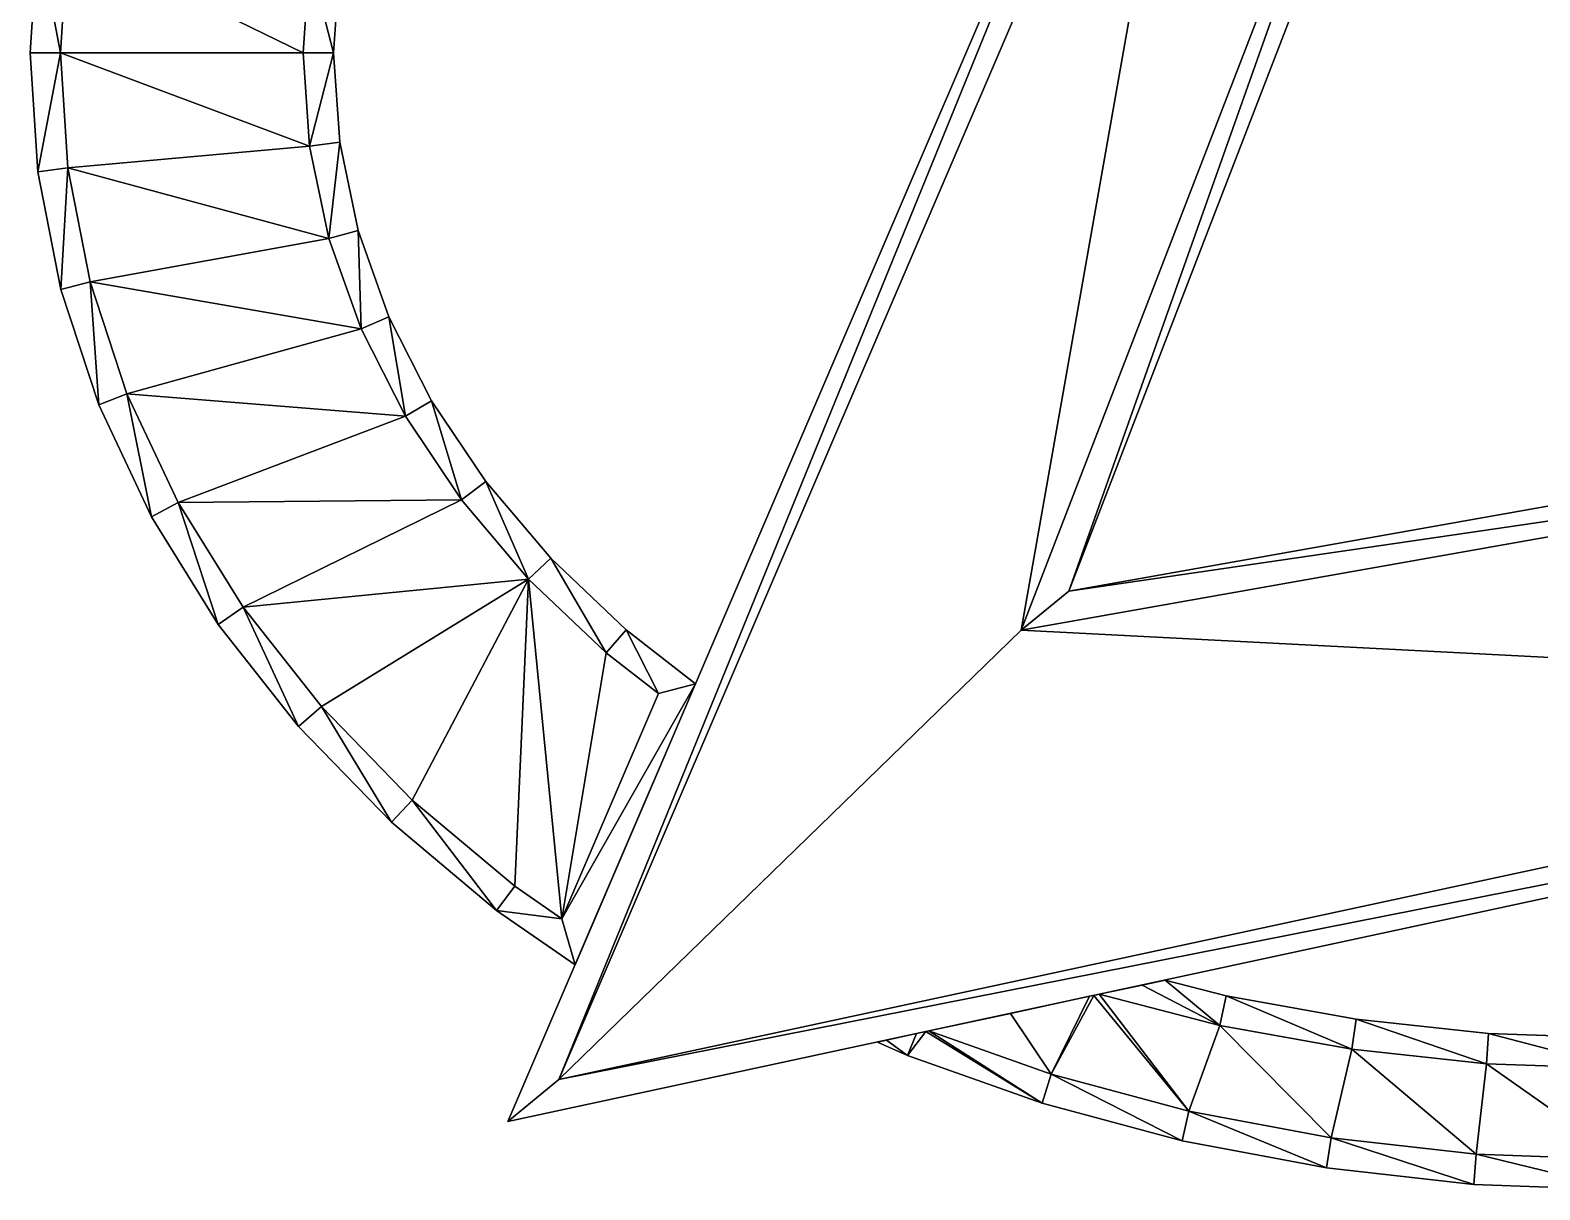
# Model space of a CAD drawing. Extents: x -5.2 to 5.3, y -3.2 to 4.2.
# Drawn here: x -5.15 to -0.172, y -3.25 to 0.575 of the extents above; entities that cross this region are included whole.
import ezdxf

# ---------------------------------------------------------------- set-up
doc = ezdxf.new("R2010")
doc.units = 0

msp = doc.modelspace()

# ---------------------------------------------------------------- linework, layer by layer
for points in [[(-1.325, 2.225, 0.5), (-1.325, 2.225, 0.5), (-3.575, -3.025, -0.5), (-3.575, -3.025, 0.5)], [(-1.325, 2.225, 0.5), (-1.325, 2.225, 0.5), (-1.325, 2.225, -0.5), (-3.575, -3.025, -0.5)], [(-3.406833, -2.886468, 0.6), (-3.406833, -2.886468, 0.6), (-1.325, 2.225, 0.5), (-3.575, -3.025, 0.5)], [(-1.325, 2.225, -0.5), (-1.325, 2.225, -0.5), (-3.406833, -2.886468, -0.6), (-3.575, -3.025, -0.5)], [(-1.25906, 2.125, 0.6), (-1.25906, 2.125, 0.6), (-1.325, 2.225, 0.5), (-3.406833, -2.886468, 0.6)], [(-1.325, 2.225, -0.5), (-1.325, 2.225, -0.5), (-1.25906, 2.125, -0.6), (-3.406833, -2.886468, -0.6)], [(-1.725, -1.275, -0.5), (-1.725, -1.275, -0.5), (-0.375, 2.225, 0.5), (-1.725, -1.275, 0.5)], [(-0.375, 2.225, -0.5), (-0.375, 2.225, -0.5), (-0.375, 2.225, 0.5), (-1.725, -1.275, -0.5)], [(-0.375, 2.225, 0.5), (-0.375, 2.225, 0.5), (-0.520752, 2.125, 0.6), (-1.725, -1.275, 0.5)], [(-0.520752, 2.125, -0.6), (-0.520752, 2.125, -0.6), (-0.375, 2.225, -0.5), (-1.725, -1.275, -0.5)], [(-1.882106, -1.404435, 0.6), (-1.882106, -1.404435, 0.6), (-1.25906, 2.125, 0.6), (-3.406833, -2.886468, 0.6)], [(-1.25906, 2.125, -0.6), (-1.25906, 2.125, -0.6), (-1.882106, -1.404435, -0.6), (-3.406833, -2.886468, -0.6)], [(-0.520752, 2.125, 0.6), (-0.520752, 2.125, 0.6), (-1.25906, 2.125, 0.6), (-1.882106, -1.404435, 0.6)], [(-1.25906, 2.125, -0.6), (-1.25906, 2.125, -0.6), (-0.520752, 2.125, -0.6), (-1.882106, -1.404435, -0.6)], [(-1.725, -1.275, 0.5), (-1.725, -1.275, 0.5), (-0.520752, 2.125, 0.6), (-1.882106, -1.404435, 0.6)], [(-0.520752, 2.125, -0.6), (-0.520752, 2.125, -0.6), (-1.725, -1.275, -0.5), (-1.882106, -1.404435, -0.6)], [(-5.12472, 0.892069, 0.5), (-5.12472, 0.892069, 0.5), (-5.15, 0.5, -0.5), (-5.15, 0.5, 0.5)], [(-5.12472, 0.892069, 0.5), (-5.12472, 0.892069, 0.5), (-5.12472, 0.892069, -0.5), (-5.15, 0.5, -0.5)], [(-5.12472, 0.892069, 0.5), (-5.12472, 0.892069, 0.5), (-5.15, 0.5, 0.5), (-5.049792, 0.5, 0.6)], [(-5.12472, 0.892069, -0.5), (-5.12472, 0.892069, -0.5), (-5.049792, 0.5, -0.6), (-5.15, 0.5, -0.5)], [(-5.025339, 0.879244, 0.6), (-5.025339, 0.879244, 0.6), (-5.12472, 0.892069, 0.5), (-5.049792, 0.5, 0.6)], [(-5.12472, 0.892069, -0.5), (-5.12472, 0.892069, -0.5), (-5.025339, 0.879244, -0.6), (-5.049792, 0.5, -0.6)], [(-5.025339, 0.879244, 0.6), (-5.025339, 0.879244, 0.6), (-5.049792, 0.5, 0.6), (-4.250242, 0.5, 0.6)], [(-5.049792, 0.5, -0.6), (-5.049792, 0.5, -0.6), (-5.025339, 0.879244, -0.6), (-4.250242, 0.5, -0.6)], [(-4.228815, 0.807871, 0.6), (-4.228815, 0.807871, 0.6), (-5.025339, 0.879244, 0.6), (-4.250242, 0.5, 0.6)], [(-5.025339, 0.879244, -0.6), (-5.025339, 0.879244, -0.6), (-4.228815, 0.807871, -0.6), (-4.250242, 0.5, -0.6)], [(-4.15, 0.5, 0.5), (-4.15, 0.5, 0.5), (-4.228815, 0.807871, 0.6), (-4.250242, 0.5, 0.6)], [(-4.250242, 0.5, -0.6), (-4.250242, 0.5, -0.6), (-4.228815, 0.807871, -0.6), (-4.15, 0.5, -0.5)], [(-4.129535, 0.794051, 0.5), (-4.129535, 0.794051, 0.5), (-4.228815, 0.807871, 0.6), (-4.15, 0.5, 0.5)], [(-4.228815, 0.807871, -0.6), (-4.228815, 0.807871, -0.6), (-4.129535, 0.794051, -0.5), (-4.15, 0.5, -0.5)], [(-4.15, 0.5, -0.5), (-4.15, 0.5, -0.5), (-4.129535, 0.794051, 0.5), (-4.15, 0.5, 0.5)], [(-4.129535, 0.794051, -0.5), (-4.129535, 0.794051, -0.5), (-4.129535, 0.794051, 0.5), (-4.15, 0.5, -0.5)], [(-5.15, 0.5, 0.5), (-5.15, 0.5, 0.5), (-5.12472, 0.107931, -0.5), (-5.12472, 0.107931, 0.5)], [(-5.15, 0.5, 0.5), (-5.15, 0.5, 0.5), (-5.15, 0.5, -0.5), (-5.12472, 0.107931, -0.5)], [(-5.049792, 0.5, 0.6), (-5.049792, 0.5, 0.6), (-5.15, 0.5, 0.5), (-5.12472, 0.107931, 0.5)], [(-5.15, 0.5, -0.5), (-5.15, 0.5, -0.5), (-5.049792, 0.5, -0.6), (-5.12472, 0.107931, -0.5)], [(-5.025339, 0.120756, 0.6), (-5.025339, 0.120756, 0.6), (-5.049792, 0.5, 0.6), (-5.12472, 0.107931, 0.5)], [(-5.049792, 0.5, -0.6), (-5.049792, 0.5, -0.6), (-5.025339, 0.120756, -0.6), (-5.12472, 0.107931, -0.5)], [(-4.228815, 0.192129, 0.6), (-4.228815, 0.192129, 0.6), (-5.049792, 0.5, 0.6), (-5.025339, 0.120756, 0.6)], [(-4.250242, 0.5, 0.6), (-4.250242, 0.5, 0.6), (-5.049792, 0.5, 0.6), (-4.228815, 0.192129, 0.6)], [(-5.049792, 0.5, -0.6), (-5.049792, 0.5, -0.6), (-4.228815, 0.192129, -0.6), (-5.025339, 0.120756, -0.6)], [(-5.049792, 0.5, -0.6), (-5.049792, 0.5, -0.6), (-4.250242, 0.5, -0.6), (-4.228815, 0.192129, -0.6)], [(-4.15, 0.5, 0.5), (-4.15, 0.5, 0.5), (-4.250242, 0.5, 0.6), (-4.228815, 0.192129, 0.6)], [(-4.250242, 0.5, -0.6), (-4.250242, 0.5, -0.6), (-4.15, 0.5, -0.5), (-4.228815, 0.192129, -0.6)], [(-4.129535, 0.205949, 0.5), (-4.129535, 0.205949, 0.5), (-4.15, 0.5, 0.5), (-4.228815, 0.192129, 0.6)], [(-4.15, 0.5, -0.5), (-4.15, 0.5, -0.5), (-4.129535, 0.205949, -0.5), (-4.228815, 0.192129, -0.6)], [(-4.129535, 0.205949, -0.5), (-4.129535, 0.205949, -0.5), (-4.15, 0.5, 0.5), (-4.129535, 0.205949, 0.5)], [(-4.15, 0.5, -0.5), (-4.15, 0.5, -0.5), (-4.15, 0.5, 0.5), (-4.129535, 0.205949, -0.5)], [(-4.129535, 0.205949, 0.5), (-4.129535, 0.205949, 0.5), (-4.228815, 0.192129, 0.6), (-4.164822, -0.112396, 0.6)], [(-4.228815, 0.192129, -0.6), (-4.228815, 0.192129, -0.6), (-4.129535, 0.205949, -0.5), (-4.164822, -0.112396, -0.6)], [(-4.068337, -0.085271, 0.5), (-4.068337, -0.085271, 0.5), (-4.129535, 0.205949, 0.5), (-4.164822, -0.112396, 0.6)], [(-4.129535, 0.205949, -0.5), (-4.129535, 0.205949, -0.5), (-4.068337, -0.085271, -0.5), (-4.164822, -0.112396, -0.6)], [(-4.068337, -0.085271, -0.5), (-4.068337, -0.085271, -0.5), (-4.129535, 0.205949, 0.5), (-4.068337, -0.085271, 0.5)], [(-4.129535, 0.205949, -0.5), (-4.129535, 0.205949, -0.5), (-4.129535, 0.205949, 0.5), (-4.068337, -0.085271, -0.5)], [(-4.228815, 0.192129, 0.6), (-4.228815, 0.192129, 0.6), (-5.025339, 0.120756, 0.6), (-4.164822, -0.112396, 0.6)], [(-5.025339, 0.120756, -0.6), (-5.025339, 0.120756, -0.6), (-4.228815, 0.192129, -0.6), (-4.164822, -0.112396, -0.6)], [(-5.025339, 0.120756, 0.6), (-5.025339, 0.120756, 0.6), (-5.12472, 0.107931, 0.5), (-5.049122, -0.280361, 0.5)], [(-5.12472, 0.107931, -0.5), (-5.12472, 0.107931, -0.5), (-5.025339, 0.120756, -0.6), (-5.049122, -0.280361, -0.5)], [(-5.12472, 0.107931, 0.5), (-5.12472, 0.107931, 0.5), (-5.049122, -0.280361, -0.5), (-5.049122, -0.280361, 0.5)], [(-5.12472, 0.107931, 0.5), (-5.12472, 0.107931, 0.5), (-5.12472, 0.107931, -0.5), (-5.049122, -0.280361, -0.5)], [(-4.952165, -0.255091, 0.6), (-4.952165, -0.255091, 0.6), (-5.025339, 0.120756, 0.6), (-5.049122, -0.280361, 0.5)], [(-5.025339, 0.120756, -0.6), (-5.025339, 0.120756, -0.6), (-4.952165, -0.255091, -0.6), (-5.049122, -0.280361, -0.5)], [(-4.164822, -0.112396, 0.6), (-4.164822, -0.112396, 0.6), (-5.025339, 0.120756, 0.6), (-4.952165, -0.255091, 0.6)], [(-5.025339, 0.120756, -0.6), (-5.025339, 0.120756, -0.6), (-4.164822, -0.112396, -0.6), (-4.952165, -0.255091, -0.6)], [(-4.068337, -0.085271, 0.5), (-4.068337, -0.085271, 0.5), (-4.164822, -0.112396, 0.6), (-4.059093, -0.410343, 0.6)], [(-4.164822, -0.112396, -0.6), (-4.164822, -0.112396, -0.6), (-4.068337, -0.085271, -0.5), (-4.059093, -0.410343, -0.6)], [(-3.966996, -0.370854, -0.5), (-3.966996, -0.370854, -0.5), (-4.068337, -0.085271, 0.5), (-3.966996, -0.370854, 0.5)], [(-4.068337, -0.085271, -0.5), (-4.068337, -0.085271, -0.5), (-4.068337, -0.085271, 0.5), (-3.966996, -0.370854, -0.5)], [(-3.966996, -0.370854, 0.5), (-3.966996, -0.370854, 0.5), (-4.068337, -0.085271, 0.5), (-4.059093, -0.410343, 0.6)], [(-4.068337, -0.085271, -0.5), (-4.068337, -0.085271, -0.5), (-3.966996, -0.370854, -0.5), (-4.059093, -0.410343, -0.6)], [(-4.164822, -0.112396, 0.6), (-4.164822, -0.112396, 0.6), (-4.952165, -0.255091, 0.6), (-4.059093, -0.410343, 0.6)], [(-4.952165, -0.255091, -0.6), (-4.952165, -0.255091, -0.6), (-4.164822, -0.112396, -0.6), (-4.059093, -0.410343, -0.6)], [(-4.952165, -0.255091, 0.6), (-4.952165, -0.255091, 0.6), (-5.049122, -0.280361, 0.5), (-4.923937, -0.661139, 0.5)], [(-5.049122, -0.280361, -0.5), (-5.049122, -0.280361, -0.5), (-4.952165, -0.255091, -0.6), (-4.923937, -0.661139, -0.5)], [(-5.049122, -0.280361, 0.5), (-5.049122, -0.280361, 0.5), (-4.923937, -0.661139, -0.5), (-4.923937, -0.661139, 0.5)], [(-5.049122, -0.280361, 0.5), (-5.049122, -0.280361, 0.5), (-5.049122, -0.280361, -0.5), (-4.923937, -0.661139, -0.5)], [(-4.059093, -0.410343, 0.6), (-4.059093, -0.410343, 0.6), (-4.952165, -0.255091, 0.6), (-4.830837, -0.624133, 0.6)], [(-4.952165, -0.255091, -0.6), (-4.952165, -0.255091, -0.6), (-4.059093, -0.410343, -0.6), (-4.830837, -0.624133, -0.6)], [(-4.830837, -0.624133, 0.6), (-4.830837, -0.624133, 0.6), (-4.952165, -0.255091, 0.6), (-4.923937, -0.661139, 0.5)], [(-4.952165, -0.255091, -0.6), (-4.952165, -0.255091, -0.6), (-4.830837, -0.624133, -0.6), (-4.923937, -0.661139, -0.5)], [(-3.966996, -0.370854, 0.5), (-3.966996, -0.370854, 0.5), (-4.059093, -0.410343, 0.6), (-3.912941, -0.698674, 0.6)], [(-4.059093, -0.410343, -0.6), (-4.059093, -0.410343, -0.6), (-3.966996, -0.370854, -0.5), (-3.912941, -0.698674, -0.6)], [(-3.826488, -0.64805, -0.5), (-3.826488, -0.64805, -0.5), (-3.966996, -0.370854, 0.5), (-3.826488, -0.64805, 0.5)], [(-3.966996, -0.370854, -0.5), (-3.966996, -0.370854, -0.5), (-3.966996, -0.370854, 0.5), (-3.826488, -0.64805, -0.5)], [(-3.826488, -0.64805, 0.5), (-3.826488, -0.64805, 0.5), (-3.966996, -0.370854, 0.5), (-3.912941, -0.698674, 0.6)], [(-3.966996, -0.370854, -0.5), (-3.966996, -0.370854, -0.5), (-3.826488, -0.64805, -0.5), (-3.912941, -0.698674, -0.6)], [(-4.059093, -0.410343, 0.6), (-4.059093, -0.410343, 0.6), (-4.830837, -0.624133, 0.6), (-3.912941, -0.698674, 0.6)], [(-4.830837, -0.624133, -0.6), (-4.830837, -0.624133, -0.6), (-4.059093, -0.410343, -0.6), (-3.912941, -0.698674, -0.6)], [(-4.830837, -0.624133, 0.6), (-4.830837, -0.624133, 0.6), (-4.923937, -0.661139, 0.5), (-4.750367, -1.030734, 0.5)], [(-4.923937, -0.661139, -0.5), (-4.923937, -0.661139, -0.5), (-4.830837, -0.624133, -0.6), (-4.750367, -1.030734, -0.5)], [(-3.912941, -0.698674, 0.6), (-3.912941, -0.698674, 0.6), (-4.830837, -0.624133, 0.6), (-4.662331, -0.982947, 0.6)], [(-4.830837, -0.624133, -0.6), (-4.830837, -0.624133, -0.6), (-3.912941, -0.698674, -0.6), (-4.662331, -0.982947, -0.6)], [(-4.662331, -0.982947, 0.6), (-4.662331, -0.982947, 0.6), (-4.830837, -0.624133, 0.6), (-4.750367, -1.030734, 0.5)], [(-4.830837, -0.624133, -0.6), (-4.830837, -0.624133, -0.6), (-4.662331, -0.982947, -0.6), (-4.750367, -1.030734, -0.5)], [(-4.923937, -0.661139, 0.5), (-4.923937, -0.661139, 0.5), (-4.750367, -1.030734, -0.5), (-4.750367, -1.030734, 0.5)], [(-4.923937, -0.661139, 0.5), (-4.923937, -0.661139, 0.5), (-4.923937, -0.661139, -0.5), (-4.750367, -1.030734, -0.5)], [(-3.826488, -0.64805, 0.5), (-3.826488, -0.64805, 0.5), (-3.912941, -0.698674, 0.6), (-3.728075, -0.97458, 0.6)], [(-3.912941, -0.698674, -0.6), (-3.912941, -0.698674, -0.6), (-3.826488, -0.64805, -0.5), (-3.728075, -0.97458, -0.6)], [(-3.648165, -0.91419, -0.5), (-3.648165, -0.91419, -0.5), (-3.826488, -0.64805, 0.5), (-3.648165, -0.91419, 0.5)], [(-3.826488, -0.64805, -0.5), (-3.826488, -0.64805, -0.5), (-3.826488, -0.64805, 0.5), (-3.648165, -0.91419, -0.5)], [(-3.648165, -0.91419, 0.5), (-3.648165, -0.91419, 0.5), (-3.826488, -0.64805, 0.5), (-3.728075, -0.97458, 0.6)], [(-3.826488, -0.64805, -0.5), (-3.826488, -0.64805, -0.5), (-3.648165, -0.91419, -0.5), (-3.728075, -0.97458, -0.6)], [(-3.728075, -0.97458, 0.6), (-3.728075, -0.97458, 0.6), (-3.912941, -0.698674, 0.6), (-4.662331, -0.982947, 0.6)], [(-3.912941, -0.698674, -0.6), (-3.912941, -0.698674, -0.6), (-3.728075, -0.97458, -0.6), (-4.662331, -0.982947, -0.6)], [(1.519114, -0.699444, 0.5), (1.519114, -0.699444, 0.5), (-1.725, -1.275, -0.5), (-1.725, -1.275, 0.5)], [(1.519114, -0.699444, 0.5), (1.519114, -0.699444, 0.5), (1.519114, -0.699444, -0.5), (-1.725, -1.275, -0.5)], [(1.544064, -0.796579, 0.6), (1.544064, -0.796579, 0.6), (1.519114, -0.699444, 0.5), (-1.725, -1.275, 0.5)], [(1.519114, -0.699444, -0.5), (1.519114, -0.699444, -0.5), (1.544064, -0.796579, -0.6), (-1.725, -1.275, -0.5)], [(1.544064, -0.796579, 0.6), (1.544064, -0.796579, 0.6), (-1.882106, -1.404435, 0.6), (2.436536, -1.627345, 0.6)], [(-1.882106, -1.404435, -0.6), (-1.882106, -1.404435, -0.6), (1.544064, -0.796579, -0.6), (2.436536, -1.627345, -0.6)], [(1.544064, -0.796579, 0.6), (1.544064, -0.796579, 0.6), (-1.725, -1.275, 0.5), (-1.882106, -1.404435, 0.6)], [(-1.725, -1.275, -0.5), (-1.725, -1.275, -0.5), (1.544064, -0.796579, -0.6), (-1.882106, -1.404435, -0.6)], [(-3.648165, -0.91419, 0.5), (-3.648165, -0.91419, 0.5), (-3.728075, -0.97458, 0.6), (-3.506535, -1.235485, 0.6)], [(-3.728075, -0.97458, -0.6), (-3.728075, -0.97458, -0.6), (-3.648165, -0.91419, -0.5), (-3.506535, -1.235485, -0.6)], [(-3.433746, -1.166711, -0.5), (-3.433746, -1.166711, -0.5), (-3.648165, -0.91419, 0.5), (-3.433746, -1.166711, 0.5)], [(-3.648165, -0.91419, -0.5), (-3.648165, -0.91419, -0.5), (-3.648165, -0.91419, 0.5), (-3.433746, -1.166711, -0.5)], [(-3.433746, -1.166711, 0.5), (-3.433746, -1.166711, 0.5), (-3.648165, -0.91419, 0.5), (-3.506535, -1.235485, 0.6)], [(-3.648165, -0.91419, -0.5), (-3.648165, -0.91419, -0.5), (-3.433746, -1.166711, -0.5), (-3.506535, -1.235485, -0.6)], [(-4.662331, -0.982947, 0.6), (-4.662331, -0.982947, 0.6), (-4.750367, -1.030734, 0.5), (-4.530087, -1.385587, 0.5)], [(-4.750367, -1.030734, -0.5), (-4.750367, -1.030734, -0.5), (-4.662331, -0.982947, -0.6), (-4.530087, -1.385587, -0.5)], [(-3.728075, -0.97458, 0.6), (-3.728075, -0.97458, 0.6), (-4.662331, -0.982947, 0.6), (-4.448057, -1.328125, 0.6)], [(-4.662331, -0.982947, -0.6), (-4.662331, -0.982947, -0.6), (-3.728075, -0.97458, -0.6), (-4.448057, -1.328125, -0.6)], [(-4.448057, -1.328125, 0.6), (-4.448057, -1.328125, 0.6), (-4.662331, -0.982947, 0.6), (-4.530087, -1.385587, 0.5)], [(-4.662331, -0.982947, -0.6), (-4.662331, -0.982947, -0.6), (-4.448057, -1.328125, -0.6), (-4.530087, -1.385587, -0.5)], [(-3.506535, -1.235485, 0.6), (-3.506535, -1.235485, 0.6), (-3.728075, -0.97458, 0.6), (-4.448057, -1.328125, 0.6)], [(-3.728075, -0.97458, -0.6), (-3.728075, -0.97458, -0.6), (-3.506535, -1.235485, -0.6), (-4.448057, -1.328125, -0.6)], [(-4.750367, -1.030734, 0.5), (-4.750367, -1.030734, 0.5), (-4.530087, -1.385587, -0.5), (-4.530087, -1.385587, 0.5)], [(-4.750367, -1.030734, 0.5), (-4.750367, -1.030734, 0.5), (-4.750367, -1.030734, -0.5), (-4.530087, -1.385587, -0.5)], [(-3.433746, -1.166711, 0.5), (-3.433746, -1.166711, 0.5), (-3.506535, -1.235485, 0.6), (-3.250648, -1.479031, 0.6)], [(-3.506535, -1.235485, -0.6), (-3.506535, -1.235485, -0.6), (-3.433746, -1.166711, -0.5), (-3.250648, -1.479031, -0.6)], [(-3.185294, -1.40318, -0.5), (-3.185294, -1.40318, -0.5), (-3.433746, -1.166711, 0.5), (-3.185294, -1.40318, 0.5)], [(-3.433746, -1.166711, -0.5), (-3.433746, -1.166711, -0.5), (-3.433746, -1.166711, 0.5), (-3.185294, -1.40318, -0.5)], [(-3.185294, -1.40318, 0.5), (-3.185294, -1.40318, 0.5), (-3.433746, -1.166711, 0.5), (-3.250648, -1.479031, 0.6)], [(-3.433746, -1.166711, -0.5), (-3.433746, -1.166711, -0.5), (-3.185294, -1.40318, -0.5), (-3.250648, -1.479031, -0.6)], [(-3.506535, -1.235485, 0.6), (-3.506535, -1.235485, 0.6), (-4.448057, -1.328125, 0.6), (-4.189881, -1.656308, 0.6)], [(-4.448057, -1.328125, -0.6), (-4.448057, -1.328125, -0.6), (-3.506535, -1.235485, -0.6), (-4.189881, -1.656308, -0.6)], [(-3.506535, -1.235485, 0.6), (-3.506535, -1.235485, 0.6), (-4.189881, -1.656308, 0.6), (-3.890133, -1.964241, 0.6)], [(-4.189881, -1.656308, -0.6), (-4.189881, -1.656308, -0.6), (-3.506535, -1.235485, -0.6), (-3.890133, -1.964241, -0.6)], [(-3.506535, -1.235485, 0.6), (-3.506535, -1.235485, 0.6), (-3.890133, -1.964241, 0.6), (-3.551589, -2.248832, 0.6)], [(-3.890133, -1.964241, -0.6), (-3.890133, -1.964241, -0.6), (-3.506535, -1.235485, -0.6), (-3.551589, -2.248832, -0.6)], [(-3.506535, -1.235485, 0.6), (-3.506535, -1.235485, 0.6), (-3.551589, -2.248832, 0.6), (-3.396926, -2.355635, 0.6)], [(-3.551589, -2.248832, -0.6), (-3.551589, -2.248832, -0.6), (-3.506535, -1.235485, -0.6), (-3.396926, -2.355635, -0.6)], [(-3.250648, -1.479031, 0.6), (-3.250648, -1.479031, 0.6), (-3.506535, -1.235485, 0.6), (-3.396926, -2.355635, 0.6)], [(-3.506535, -1.235485, -0.6), (-3.506535, -1.235485, -0.6), (-3.250648, -1.479031, -0.6), (-3.396926, -2.355635, -0.6)], [(-4.448057, -1.328125, 0.6), (-4.448057, -1.328125, 0.6), (-4.530087, -1.385587, 0.5), (-4.265215, -1.722281, 0.5)], [(-4.530087, -1.385587, -0.5), (-4.530087, -1.385587, -0.5), (-4.448057, -1.328125, -0.6), (-4.265215, -1.722281, -0.5)], [(-4.189881, -1.656308, 0.6), (-4.189881, -1.656308, 0.6), (-4.448057, -1.328125, 0.6), (-4.265215, -1.722281, 0.5)], [(-4.448057, -1.328125, -0.6), (-4.448057, -1.328125, -0.6), (-4.189881, -1.656308, -0.6), (-4.265215, -1.722281, -0.5)], [(-4.530087, -1.385587, 0.5), (-4.530087, -1.385587, 0.5), (-4.265215, -1.722281, -0.5), (-4.265215, -1.722281, 0.5)], [(-4.530087, -1.385587, 0.5), (-4.530087, -1.385587, 0.5), (-4.530087, -1.385587, -0.5), (-4.265215, -1.722281, -0.5)], [(2.436536, -1.627345, 0.6), (2.436536, -1.627345, 0.6), (-1.882106, -1.404435, 0.6), (-3.406833, -2.886468, 0.6)], [(-1.882106, -1.404435, -0.6), (-1.882106, -1.404435, -0.6), (2.436536, -1.627345, -0.6), (-3.406833, -2.886468, -0.6)], [(-3.185294, -1.40318, 0.5), (-3.185294, -1.40318, 0.5), (-3.250648, -1.479031, 0.6), (-3.078649, -1.612988, 0.6)], [(-3.250648, -1.479031, -0.6), (-3.250648, -1.479031, -0.6), (-3.185294, -1.40318, -0.5), (-3.078649, -1.612988, -0.6)], [(-2.956351, -1.581486, -0.5), (-2.956351, -1.581486, -0.5), (-3.185294, -1.40318, 0.5), (-2.956351, -1.581486, 0.5)], [(-3.185294, -1.40318, -0.5), (-3.185294, -1.40318, -0.5), (-3.185294, -1.40318, 0.5), (-2.956351, -1.581486, -0.5)], [(-2.956351, -1.581486, 0.5), (-2.956351, -1.581486, 0.5), (-3.185294, -1.40318, 0.5), (-3.078649, -1.612988, 0.6)], [(-3.185294, -1.40318, -0.5), (-3.185294, -1.40318, -0.5), (-2.956351, -1.581486, -0.5), (-3.078649, -1.612988, -0.6)], [(-3.078649, -1.612988, 0.6), (-3.078649, -1.612988, 0.6), (-3.250648, -1.479031, 0.6), (-3.396926, -2.355635, 0.6)], [(-3.250648, -1.479031, -0.6), (-3.250648, -1.479031, -0.6), (-3.078649, -1.612988, -0.6), (-3.396926, -2.355635, -0.6)], [(-2.956351, -1.581486, 0.5), (-2.956351, -1.581486, 0.5), (-3.396926, -2.355635, 0.6), (-3.353163, -2.507381, 0.5)], [(-2.956351, -1.581486, 0.5), (-2.956351, -1.581486, 0.5), (-3.078649, -1.612988, 0.6), (-3.396926, -2.355635, 0.6)], [(-3.396926, -2.355635, -0.6), (-3.396926, -2.355635, -0.6), (-2.956351, -1.581486, -0.5), (-3.353163, -2.507381, -0.5)], [(-3.078649, -1.612988, -0.6), (-3.078649, -1.612988, -0.6), (-2.956351, -1.581486, -0.5), (-3.396926, -2.355635, -0.6)], [(2.463229, -1.723889, 0.5), (2.463229, -1.723889, 0.5), (2.436536, -1.627345, 0.6), (-3.406833, -2.886468, 0.6)], [(2.436536, -1.627345, -0.6), (2.436536, -1.627345, -0.6), (2.463229, -1.723889, -0.5), (-3.406833, -2.886468, -0.6)], [(-4.189881, -1.656308, 0.6), (-4.189881, -1.656308, 0.6), (-4.265215, -1.722281, 0.5), (-3.958305, -2.037573, 0.5)], [(-4.265215, -1.722281, -0.5), (-4.265215, -1.722281, -0.5), (-4.189881, -1.656308, -0.6), (-3.958305, -2.037573, -0.5)], [(-3.890133, -1.964241, 0.6), (-3.890133, -1.964241, 0.6), (-4.189881, -1.656308, 0.6), (-3.958305, -2.037573, 0.5)], [(-4.189881, -1.656308, -0.6), (-4.189881, -1.656308, -0.6), (-3.890133, -1.964241, -0.6), (-3.958305, -2.037573, -0.5)], [(-4.265215, -1.722281, 0.5), (-4.265215, -1.722281, 0.5), (-3.958305, -2.037573, -0.5), (-3.958305, -2.037573, 0.5)], [(-4.265215, -1.722281, 0.5), (-4.265215, -1.722281, 0.5), (-4.265215, -1.722281, -0.5), (-3.958305, -2.037573, -0.5)], [(-3.575, -3.025, -0.5), (-3.575, -3.025, -0.5), (2.463229, -1.723889, 0.5), (-3.575, -3.025, 0.5)], [(2.463229, -1.723889, -0.5), (2.463229, -1.723889, -0.5), (2.463229, -1.723889, 0.5), (-3.575, -3.025, -0.5)], [(2.463229, -1.723889, 0.5), (2.463229, -1.723889, 0.5), (-3.406833, -2.886468, 0.6), (-3.575, -3.025, 0.5)], [(-3.406833, -2.886468, -0.6), (-3.406833, -2.886468, -0.6), (2.463229, -1.723889, -0.5), (-3.575, -3.025, -0.5)], [(-3.890133, -1.964241, 0.6), (-3.890133, -1.964241, 0.6), (-3.958305, -2.037573, 0.5), (-3.612311, -2.328427, 0.5)], [(-3.958305, -2.037573, -0.5), (-3.958305, -2.037573, -0.5), (-3.890133, -1.964241, -0.6), (-3.612311, -2.328427, -0.5)], [(-3.551589, -2.248832, 0.6), (-3.551589, -2.248832, 0.6), (-3.890133, -1.964241, 0.6), (-3.612311, -2.328427, 0.5)], [(-3.890133, -1.964241, -0.6), (-3.890133, -1.964241, -0.6), (-3.551589, -2.248832, -0.6), (-3.612311, -2.328427, -0.5)], [(-3.958305, -2.037573, 0.5), (-3.958305, -2.037573, 0.5), (-3.612311, -2.328427, -0.5), (-3.612311, -2.328427, 0.5)], [(-3.958305, -2.037573, 0.5), (-3.958305, -2.037573, 0.5), (-3.958305, -2.037573, -0.5), (-3.612311, -2.328427, -0.5)], [(-3.551589, -2.248832, 0.6), (-3.551589, -2.248832, 0.6), (-3.612311, -2.328427, 0.5), (-3.396926, -2.355635, 0.6)], [(-3.612311, -2.328427, -0.5), (-3.612311, -2.328427, -0.5), (-3.551589, -2.248832, -0.6), (-3.396926, -2.355635, -0.6)], [(-3.612311, -2.328427, 0.5), (-3.612311, -2.328427, 0.5), (-3.353163, -2.507381, -0.5), (-3.353163, -2.507381, 0.5)], [(-3.612311, -2.328427, 0.5), (-3.612311, -2.328427, 0.5), (-3.612311, -2.328427, -0.5), (-3.353163, -2.507381, -0.5)], [(-3.396926, -2.355635, 0.6), (-3.396926, -2.355635, 0.6), (-3.612311, -2.328427, 0.5), (-3.353163, -2.507381, 0.5)], [(-3.612311, -2.328427, -0.5), (-3.612311, -2.328427, -0.5), (-3.396926, -2.355635, -0.6), (-3.353163, -2.507381, -0.5)], [(-1.484026, -2.574439, 0.335007), (-1.484026, -2.574439, 0.335007), (-1.625678, -2.604962, 0.4), (-1.227721, -2.707801, 0.4)], [(-1.625678, -2.604962, -0.4), (-1.625678, -2.604962, -0.4), (-1.484026, -2.574439, -0.335007), (-1.227721, -2.707801, -0.4)], [(-1.407729, -2.557999, 0.3), (-1.407729, -2.557999, 0.3), (-1.484026, -2.574439, 0.335007), (-1.227721, -2.707801, 0.4)], [(-1.484026, -2.574439, -0.335007), (-1.484026, -2.574439, -0.335007), (-1.407729, -2.557999, -0.3), (-1.227721, -2.707801, -0.4)], [(-1.407729, -2.557999, -0.009306), (-1.407729, -2.557999, -0.009306), (-1.407729, -2.557999, 0.3), (-1.206281, -2.610056, 0.3)], [(-1.206281, -2.610056, -0.3), (-1.206281, -2.610056, -0.3), (-1.407729, -2.557999, -0.009306), (-1.206281, -2.610056, 0.3)], [(-1.407729, -2.557999, -0.141075), (-1.407729, -2.557999, -0.141075), (-1.407729, -2.557999, -0.009306), (-1.206281, -2.610056, -0.3)], [(-1.407729, -2.557999, -0.3), (-1.407729, -2.557999, -0.3), (-1.407729, -2.557999, -0.141075), (-1.206281, -2.610056, -0.3)], [(-1.206281, -2.610056, 0.3), (-1.206281, -2.610056, 0.3), (-1.407729, -2.557999, 0.3), (-1.227721, -2.707801, 0.4)], [(-1.407729, -2.557999, -0.3), (-1.407729, -2.557999, -0.3), (-1.206281, -2.610056, -0.3), (-1.227721, -2.707801, -0.4)], [(-1.657328, -2.611782, 0.4), (-1.657328, -2.611782, 0.4), (-1.918073, -2.667967, 0.4), (-1.783696, -2.868986, 0.4)], [(-1.918073, -2.667967, -0.4), (-1.918073, -2.667967, -0.4), (-1.657328, -2.611782, -0.4), (-1.783696, -2.868986, -0.4)], [(-1.642502, -2.608587, 0.4), (-1.642502, -2.608587, 0.4), (-1.783696, -2.868986, 0.4), (-1.3292, -2.990952, 0.4)], [(-1.642502, -2.608587, 0.4), (-1.642502, -2.608587, 0.4), (-1.657328, -2.611782, 0.4), (-1.783696, -2.868986, 0.4)], [(-1.783696, -2.868986, -0.4), (-1.783696, -2.868986, -0.4), (-1.642502, -2.608587, -0.4), (-1.3292, -2.990952, -0.4)], [(-1.657328, -2.611782, -0.4), (-1.657328, -2.611782, -0.4), (-1.642502, -2.608587, -0.4), (-1.783696, -2.868986, -0.4)], [(-1.625678, -2.604962, 0.4), (-1.625678, -2.604962, 0.4), (-1.642502, -2.608587, 0.4), (-1.3292, -2.990952, 0.4)], [(-1.642502, -2.608587, -0.4), (-1.642502, -2.608587, -0.4), (-1.625678, -2.604962, -0.4), (-1.3292, -2.990952, -0.4)], [(-1.227721, -2.707801, 0.4), (-1.227721, -2.707801, 0.4), (-1.625678, -2.604962, 0.4), (-1.3292, -2.990952, 0.4)], [(-1.625678, -2.604962, -0.4), (-1.625678, -2.604962, -0.4), (-1.227721, -2.707801, -0.4), (-1.3292, -2.990952, -0.4)], [(-1.206281, -2.610056, 0.3), (-1.206281, -2.610056, 0.3), (-1.227721, -2.707801, 0.4), (-0.792152, -2.786598, 0.4)], [(-1.227721, -2.707801, -0.4), (-1.227721, -2.707801, -0.4), (-1.206281, -2.610056, -0.3), (-0.792152, -2.786598, -0.4)], [(-0.777906, -2.687552, -0.3), (-0.777906, -2.687552, -0.3), (-1.206281, -2.610056, 0.3), (-0.777906, -2.687552, 0.3)], [(-1.206281, -2.610056, -0.3), (-1.206281, -2.610056, -0.3), (-1.206281, -2.610056, 0.3), (-0.777906, -2.687552, -0.3)], [(-0.777906, -2.687552, 0.3), (-0.777906, -2.687552, 0.3), (-1.206281, -2.610056, 0.3), (-0.792152, -2.786598, 0.4)], [(-1.206281, -2.610056, -0.3), (-1.206281, -2.610056, -0.3), (-0.777906, -2.687552, -0.3), (-0.792152, -2.786598, -0.4)], [(-1.918073, -2.667967, 0.4), (-1.918073, -2.667967, 0.4), (-2.187016, -2.725919, 0.4), (-1.783696, -2.868986, 0.4)], [(-2.187016, -2.725919, -0.4), (-2.187016, -2.725919, -0.4), (-1.918073, -2.667967, -0.4), (-1.783696, -2.868986, -0.4)], [(-0.777906, -2.687552, 0.3), (-0.777906, -2.687552, 0.3), (-0.792152, -2.786598, 0.4), (-0.348185, -2.834161, 0.4)], [(-0.792152, -2.786598, -0.4), (-0.792152, -2.786598, -0.4), (-0.777906, -2.687552, -0.3), (-0.348185, -2.834161, -0.4)], [(-0.341077, -2.73435, -0.3), (-0.341077, -2.73435, -0.3), (-0.777906, -2.687552, 0.3), (-0.341077, -2.73435, 0.3)], [(-0.777906, -2.687552, -0.3), (-0.777906, -2.687552, -0.3), (-0.777906, -2.687552, 0.3), (-0.341077, -2.73435, -0.3)], [(-0.341077, -2.73435, 0.3), (-0.341077, -2.73435, 0.3), (-0.777906, -2.687552, 0.3), (-0.348185, -2.834161, 0.4)], [(-0.777906, -2.687552, -0.3), (-0.777906, -2.687552, -0.3), (-0.341077, -2.73435, -0.3), (-0.348185, -2.834161, -0.4)], [(-2.227895, -2.734727, 0.378032), (-2.227895, -2.734727, 0.378032), (-2.326196, -2.755909, 0.318408), (-2.256984, -2.807205, 0.3)], [(-2.326195, -2.755909, -0.318408), (-2.326195, -2.755909, -0.318408), (-2.227895, -2.734727, -0.378032), (-2.256984, -2.807205, -0.3)], [(-2.256984, -2.807205, -0.3), (-2.256984, -2.807205, -0.3), (-2.197285, -2.728131, -0.394482), (-1.813417, -2.964548, -0.3)], [(-2.227895, -2.734727, -0.378032), (-2.227895, -2.734727, -0.378032), (-2.197285, -2.728131, -0.394482), (-2.256984, -2.807205, -0.3)], [(-2.197285, -2.728132, 0.394482), (-2.197285, -2.728132, 0.394482), (-2.256984, -2.807205, 0.3), (-1.813417, -2.964548, 0.3)], [(-2.197285, -2.728132, 0.394482), (-2.197285, -2.728132, 0.394482), (-2.227895, -2.734727, 0.378032), (-2.256984, -2.807205, 0.3)], [(-2.187016, -2.725919, 0.4), (-2.187016, -2.725919, 0.4), (-2.197285, -2.728132, 0.394482), (-1.813417, -2.964548, 0.3)], [(-2.197285, -2.728131, -0.394482), (-2.197285, -2.728131, -0.394482), (-2.187016, -2.725919, -0.4), (-1.813417, -2.964548, -0.3)], [(-1.783696, -2.868986, 0.4), (-1.783696, -2.868986, 0.4), (-2.187016, -2.725919, 0.4), (-1.813417, -2.964548, 0.3)], [(-2.187016, -2.725919, -0.4), (-2.187016, -2.725919, -0.4), (-1.783696, -2.868986, -0.4), (-1.813417, -2.964548, -0.3)], [(-1.227721, -2.707801, 0.4), (-1.227721, -2.707801, 0.4), (-1.3292, -2.990952, 0.4), (-0.860671, -3.078972, 0.4)], [(-1.3292, -2.990952, -0.4), (-1.3292, -2.990952, -0.4), (-1.227721, -2.707801, -0.4), (-0.860671, -3.078972, -0.4)], [(-0.792152, -2.786598, 0.4), (-0.792152, -2.786598, 0.4), (-1.227721, -2.707801, 0.4), (-0.860671, -3.078972, 0.4)], [(-1.227721, -2.707801, -0.4), (-1.227721, -2.707801, -0.4), (-0.792152, -2.786598, -0.4), (-0.860671, -3.078972, -0.4)], [(-0.341077, -2.73435, 0.3), (-0.341077, -2.73435, 0.3), (-0.348185, -2.834161, 0.4), (0.1, -2.850063, 0.4)], [(-0.348185, -2.834161, -0.4), (-0.348185, -2.834161, -0.4), (-0.341077, -2.73435, -0.3), (0.1, -2.850063, -0.4)], [(0.1, -2.75, -0.3), (0.1, -2.75, -0.3), (-0.341077, -2.73435, 0.3), (0.1, -2.75, 0.3)], [(-0.341077, -2.73435, -0.3), (-0.341077, -2.73435, -0.3), (-0.341077, -2.73435, 0.3), (0.1, -2.75, -0.3)], [(0.1, -2.75, 0.3), (0.1, -2.75, 0.3), (-0.341077, -2.73435, 0.3), (0.1, -2.850063, 0.4)], [(-0.341077, -2.73435, -0.3), (-0.341077, -2.73435, -0.3), (0.1, -2.75, -0.3), (0.1, -2.850063, -0.4)], [(-2.326196, -2.755909, 0.318408), (-2.326196, -2.755909, 0.318408), (-2.356545, -2.762449, 0.3), (-2.256984, -2.807205, 0.3)], [(-2.356545, -2.762449, -0.3), (-2.356545, -2.762449, -0.3), (-2.326195, -2.755909, -0.318408), (-2.256984, -2.807205, -0.3)], [(-2.356545, -2.762449, -0.158063), (-2.356545, -2.762449, -0.158063), (-2.256984, -2.807205, -0.3), (-2.256984, -2.807205, 0.3)], [(-2.356545, -2.762449, 0.3), (-2.356545, -2.762449, 0.3), (-2.356545, -2.762449, -0.158063), (-2.256984, -2.807205, 0.3)], [(-2.356545, -2.762449, -0.29821), (-2.356545, -2.762449, -0.29821), (-2.356545, -2.762449, -0.3), (-2.256984, -2.807205, -0.3)], [(-2.356545, -2.762449, -0.158063), (-2.356545, -2.762449, -0.158063), (-2.356545, -2.762449, -0.29821), (-2.256984, -2.807205, -0.3)], [(-0.792152, -2.786598, 0.4), (-0.792152, -2.786598, 0.4), (-0.860671, -3.078972, 0.4), (-0.382706, -3.132147, 0.4)], [(-0.860671, -3.078972, -0.4), (-0.860671, -3.078972, -0.4), (-0.792152, -2.786598, -0.4), (-0.382706, -3.132147, -0.4)], [(-0.348185, -2.834161, 0.4), (-0.348185, -2.834161, 0.4), (-0.792152, -2.786598, 0.4), (-0.382706, -3.132147, 0.4)], [(-0.792152, -2.786598, -0.4), (-0.792152, -2.786598, -0.4), (-0.348185, -2.834161, -0.4), (-0.382706, -3.132147, -0.4)], [(-2.256984, -2.807205, 0.3), (-2.256984, -2.807205, 0.3), (-1.813417, -2.964548, -0.3), (-1.813417, -2.964548, 0.3)], [(-2.256984, -2.807205, 0.3), (-2.256984, -2.807205, 0.3), (-2.256984, -2.807205, -0.3), (-1.813417, -2.964548, -0.3)], [(-0.348185, -2.834161, 0.4), (-0.348185, -2.834161, 0.4), (-0.382706, -3.132147, 0.4), (0.1, -3.149932, 0.4)], [(-0.382706, -3.132147, -0.4), (-0.382706, -3.132147, -0.4), (-0.348185, -2.834161, -0.4), (0.1, -3.149932, -0.4)], [(0.1, -2.850063, 0.4), (0.1, -2.850063, 0.4), (-0.348185, -2.834161, 0.4), (0.1, -3.149932, 0.4)], [(-0.348185, -2.834161, -0.4), (-0.348185, -2.834161, -0.4), (0.1, -2.850063, -0.4), (0.1, -3.149932, -0.4)], [(-1.783696, -2.868986, 0.4), (-1.783696, -2.868986, 0.4), (-1.813417, -2.964548, 0.3), (-1.351423, -3.088526, 0.3)], [(-1.813417, -2.964548, -0.3), (-1.813417, -2.964548, -0.3), (-1.783696, -2.868986, -0.4), (-1.351423, -3.088526, -0.3)], [(-1.3292, -2.990952, 0.4), (-1.3292, -2.990952, 0.4), (-1.783696, -2.868986, 0.4), (-1.351423, -3.088526, 0.3)], [(-1.783696, -2.868986, -0.4), (-1.783696, -2.868986, -0.4), (-1.3292, -2.990952, -0.4), (-1.351423, -3.088526, -0.3)], [(-1.813417, -2.964548, 0.3), (-1.813417, -2.964548, 0.3), (-1.351423, -3.088526, -0.3), (-1.351423, -3.088526, 0.3)], [(-1.813417, -2.964548, 0.3), (-1.813417, -2.964548, 0.3), (-1.813417, -2.964548, -0.3), (-1.351423, -3.088526, -0.3)], [(-1.3292, -2.990952, 0.4), (-1.3292, -2.990952, 0.4), (-1.351423, -3.088526, 0.3), (-0.875452, -3.177945, 0.3)], [(-1.351423, -3.088526, -0.3), (-1.351423, -3.088526, -0.3), (-1.3292, -2.990952, -0.4), (-0.875452, -3.177945, -0.3)], [(-0.860671, -3.078972, 0.4), (-0.860671, -3.078972, 0.4), (-1.3292, -2.990952, 0.4), (-0.875452, -3.177945, 0.3)], [(-1.3292, -2.990952, -0.4), (-1.3292, -2.990952, -0.4), (-0.860671, -3.078972, -0.4), (-0.875452, -3.177945, -0.3)], [(-0.860671, -3.078972, 0.4), (-0.860671, -3.078972, 0.4), (-0.875452, -3.177945, 0.3), (-0.390086, -3.231943, 0.3)], [(-0.875452, -3.177945, -0.3), (-0.875452, -3.177945, -0.3), (-0.860671, -3.078972, -0.4), (-0.390086, -3.231943, -0.3)], [(-0.382706, -3.132147, 0.4), (-0.382706, -3.132147, 0.4), (-0.860671, -3.078972, 0.4), (-0.390086, -3.231943, 0.3)], [(-0.860671, -3.078972, -0.4), (-0.860671, -3.078972, -0.4), (-0.382706, -3.132147, -0.4), (-0.390086, -3.231943, -0.3)], [(-1.351423, -3.088526, 0.3), (-1.351423, -3.088526, 0.3), (-0.875452, -3.177945, -0.3), (-0.875452, -3.177945, 0.3)], [(-1.351423, -3.088526, 0.3), (-1.351423, -3.088526, 0.3), (-1.351423, -3.088526, -0.3), (-0.875452, -3.177945, -0.3)], [(-0.382706, -3.132147, 0.4), (-0.382706, -3.132147, 0.4), (-0.390086, -3.231943, 0.3), (0.1, -3.25, 0.3)], [(-0.390086, -3.231943, -0.3), (-0.390086, -3.231943, -0.3), (-0.382706, -3.132147, -0.4), (0.1, -3.25, -0.3)], [(0.1, -3.149932, 0.4), (0.1, -3.149932, 0.4), (-0.382706, -3.132147, 0.4), (0.1, -3.25, 0.3)], [(-0.382706, -3.132147, -0.4), (-0.382706, -3.132147, -0.4), (0.1, -3.149932, -0.4), (0.1, -3.25, -0.3)], [(-0.875452, -3.177945, 0.3), (-0.875452, -3.177945, 0.3), (-0.390086, -3.231943, -0.3), (-0.390086, -3.231943, 0.3)], [(-0.875452, -3.177945, 0.3), (-0.875452, -3.177945, 0.3), (-0.875452, -3.177945, -0.3), (-0.390086, -3.231943, -0.3)], [(-0.390086, -3.231943, 0.3), (-0.390086, -3.231943, 0.3), (0.1, -3.25, -0.3), (0.1, -3.25, 0.3)], [(-0.390086, -3.231943, 0.3), (-0.390086, -3.231943, 0.3), (-0.390086, -3.231943, -0.3), (0.1, -3.25, -0.3)]]:
    msp.add_3dface(points)

doc.saveas('drawing.dxf')
